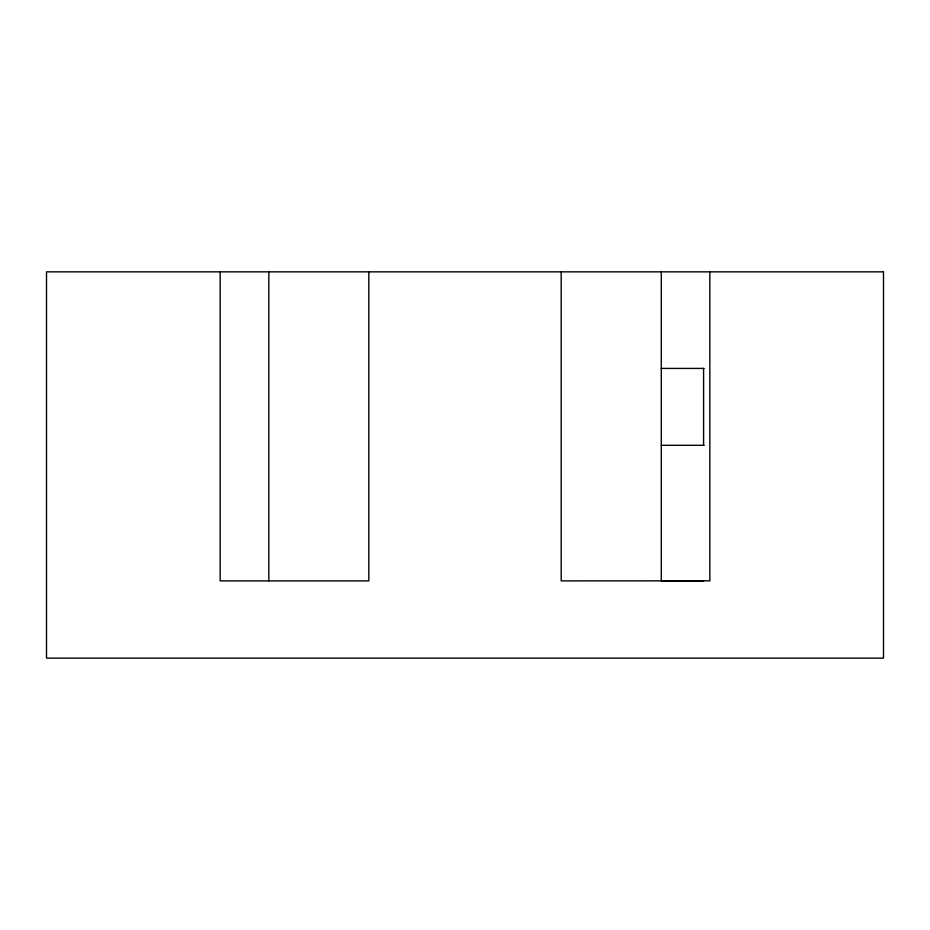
<?xml version="1.0" encoding="UTF-8"?>
<svg xmlns="http://www.w3.org/2000/svg" width="930" height="930" viewBox="0 0 930 930"><rect width="100%" height="100%" fill="white"/><g stroke="black" fill="none" stroke-linecap="round" stroke-linejoin="round"><path stroke-width="1.4" d="M661.288 368.42L704.115 368.42M661.288 445.296L704.115 445.296M703.58 580.843L661.288 580.89L661.288 271.851M709.834 271.851L709.834 580.843L561.197 580.89L561.197 271.851M703.58 368.42L703.58 445.296M368.826 271.851L368.826 580.89L220.166 580.89L220.166 271.851M268.828 271.851L268.828 580.89M883.5 271.851L46.5 271.851L46.5 658.149L883.5 658.149L883.5 271.851"/></g></svg>
